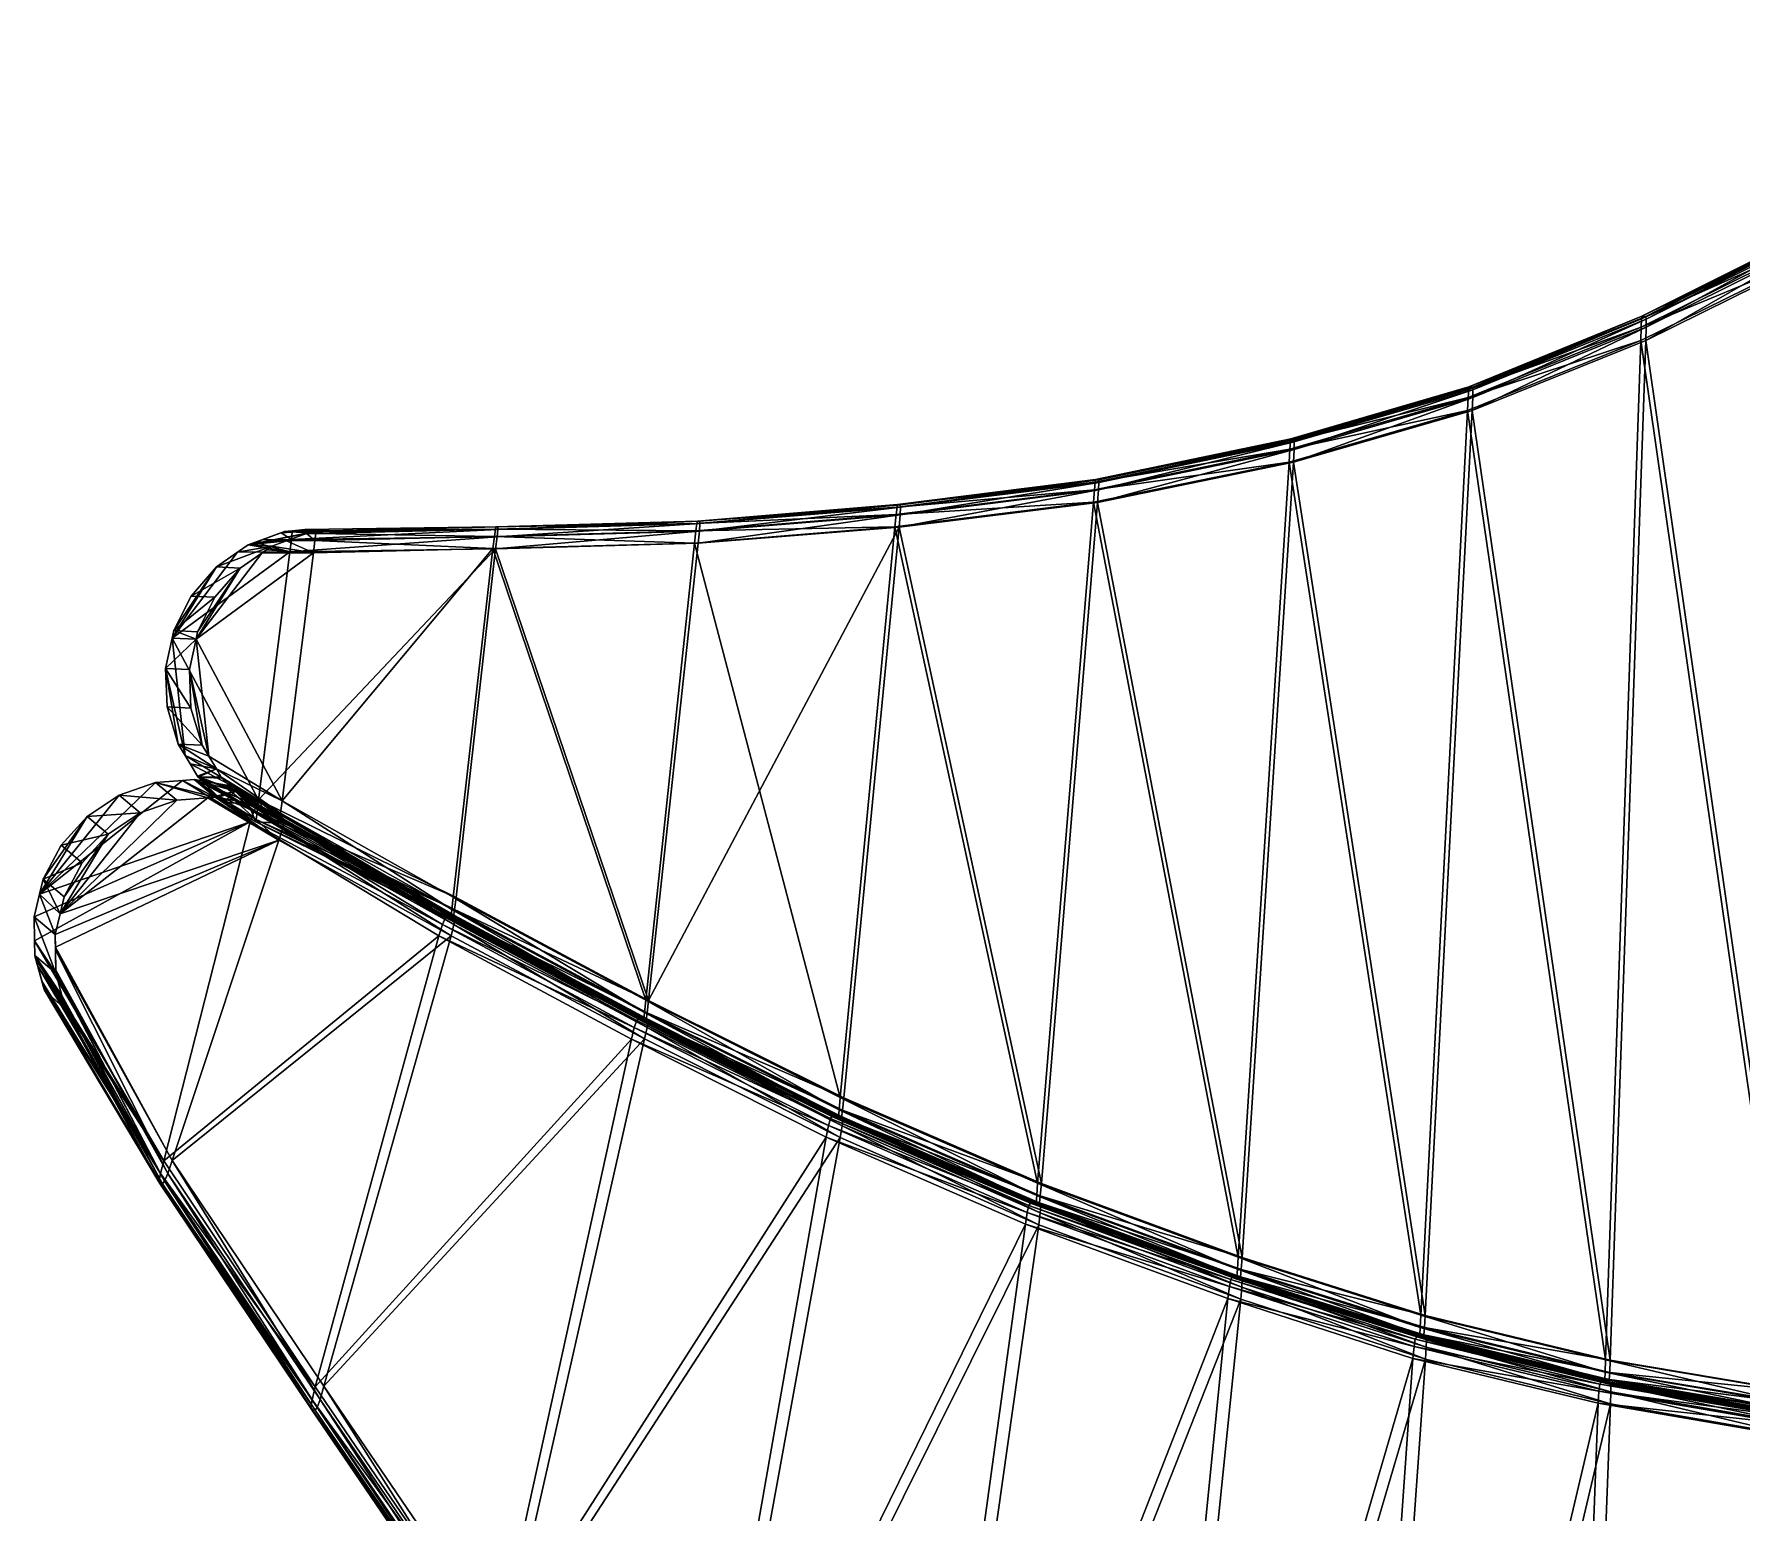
# Model space of a CAD drawing. Header units: millimetres. Extents: x -7995 to 5903, y -544 to 668.
# Drawn here: x 4369.2 to 4701.7, y -143.7 to 144.2 of the extents above; entities that cross this region are included whole.
import ezdxf

# ---------------------------------------------------------------- set-up
doc = ezdxf.new("R2010")
doc.units = ezdxf.units.MM
doc.layers.get('0').update_dxf_attribs({"true_color": 0x57e1c6})

msp = doc.modelspace()

# ---------------------------------------------------------------- meshes
at = {"color": 4, "true_color": 0x00fcfc}
mesh = msp.add_polyface(dxfattribs=at)
corners = [(4748.79, -123.67, 167.18), (4715.97, 100.84, 179.64), (4747.91, 119.86, 167.09), (4714.97, 100.8, 309.75), (4747.78, -123.62, 309.01), (4746.88, 119.82, 309.28), (4715.87, 105.64, 183.44), (4715.02, 105.69, 306.15), (4746.79, 124.76, 305.68), (4747.73, 124.71, 170.93), (4676.05, -114, 191.06), (4649.19, 70.89, 201.43), (4683, 84.54, 191.03), (4648.28, 70.89, 310.05), (4675.13, -113.95, 310), (4682.01, 84.52, 310.01), (4649.25, 75.48, 205.08), (4648.54, 75.52, 306.51), (4682.18, 89.29, 306.43), (4682.98, 89.24, 194.76), (4777.8, 144.19, 305.04), (4712.33, -120.09, 179.69), (4711.38, -120.04, 309.65), (4779.03, 141.96, 154.17), (4747.88, 122.55, 167.52), (4715.01, 103.51, 309.35), (4746.86, 122.56, 308.89), (4716, 103.51, 180.05), (4683.07, 87.15, 191.43), (4648.41, 73.46, 309.66), (4682.1, 87.17, 309.62), (4777.99, 139.21, 308.63), (4649.3, 73.44, 201.81), (4778.93, 143.58, 155.45), (4747.82, 124.17, 168.79), (4778.83, 144.13, 157.59), (4715.03, 105.14, 308.15), (4746.83, 124.21, 307.69), (4715.96, 105.11, 181.32), (4683.06, 88.72, 192.67), (4648.5, 75, 308.48), (4682.16, 88.75, 308.42), (4777.92, 141.97, 308.23), (4777.86, 143.64, 307.04), (4649.33, 74.97, 203.03)]
mesh.append_faces([[corners[k] for k in face] for face in [(0, 1, 2), (3, 4, 5), (6, 8, 9), (10, 11, 12), (13, 14, 15), (16, 18, 19), (21, 12, 1), (15, 22, 3), (19, 7, 6), (23, 2, 24), (25, 5, 26), (27, 12, 28), (29, 15, 30), (30, 3, 25), (24, 1, 27), (28, 11, 32), (33, 24, 34), (35, 34, 9), (36, 26, 37), (7, 37, 8), (38, 28, 39), (6, 39, 19), (40, 30, 41), (17, 41, 18), (41, 25, 36), (18, 36, 7), (34, 27, 38), (9, 38, 6), (39, 32, 44), (19, 44, 16)]], dxfattribs={"vtx0": -1, "color": 4})
mesh.append_faces([[corners[k] for k in face] for face in [(6, 7, 8), (16, 17, 18), (9, 8, 20), (19, 18, 7), (25, 3, 5), (27, 1, 12), (26, 5, 31), (30, 15, 3), (24, 2, 1), (28, 12, 11), (36, 25, 26), (7, 36, 37), (38, 27, 28), (6, 38, 39), (37, 26, 42), (8, 37, 43), (41, 30, 25), (18, 41, 36), (34, 24, 27), (9, 34, 38), (39, 28, 32), (19, 39, 44)]], dxfattribs={"vtx2": -1, "color": 4})
mesh = msp.add_polyface(dxfattribs=at)
corners = [(4748.79, -123.67, 167.18), (4712.33, -120.09, 179.69), (4715.97, 100.84, 179.64), (4714.97, 100.8, 309.75), (4711.38, -120.04, 309.65), (4747.78, -123.62, 309.01), (4676.05, -114, 191.06), (4640.02, -105.29, 201.43), (4649.19, 70.89, 201.43), (4648.28, 70.89, 310.05), (4639.18, -105.24, 310.05), (4675.13, -113.95, 310), (4683, 84.54, 191.03), (4682.01, 84.52, 310.01), (4712.08, -124.33, 183.51), (4748.64, -127.91, 171.03), (4747.71, -127.87, 305.41), (4711.27, -124.29, 306.08), (4639.62, -109.53, 205.11), (4675.72, -118.23, 194.82), (4674.98, -118.2, 306.47), (4638.98, -109.5, 306.58), (4614.35, 60.86, 211.22), (4613.51, 60.88, 309.84), (4712.27, -122.45, 180.13), (4748.78, -126.03, 167.62), (4711.33, -122.4, 309.25), (4675.05, -116.31, 309.6), (4639.88, -107.65, 201.86), (4675.94, -116.36, 191.5), (4747.78, -125.98, 308.61), (4639.06, -107.6, 309.67), (4604.19, -96.34, 211.65), (4712.19, -123.86, 181.4), (4748.73, -127.44, 168.91), (4711.3, -123.82, 308.06), (4675, -117.72, 308.43), (4639.74, -109.06, 203.09), (4675.83, -117.77, 192.75), (4747.76, -127.4, 307.41), (4639, -109.02, 308.51)]
mesh.append_faces([[corners[k] for k in face] for face in [(14, 16, 17), (18, 20, 21), (7, 22, 8), (23, 10, 9), (24, 0, 25), (26, 11, 27), (28, 6, 29), (29, 1, 24), (30, 4, 26), (27, 10, 31), (32, 7, 28), (33, 25, 34), (14, 34, 15), (35, 27, 36), (17, 36, 20), (37, 29, 38), (18, 38, 19), (38, 24, 33), (19, 33, 14), (39, 26, 35), (16, 35, 17), (36, 31, 40), (20, 40, 21), (17, 19, 14), (19, 17, 20)]], dxfattribs={"vtx0": -1, "color": 4})
mesh.append_faces([[corners[k] for k in face] for face in [(0, 1, 2), (3, 4, 5), (6, 7, 8), (9, 10, 11), (1, 6, 12), (13, 11, 4), (14, 15, 16), (18, 19, 20), (24, 1, 0), (26, 4, 11), (28, 7, 6), (29, 6, 1), (30, 5, 4), (27, 11, 10), (33, 24, 25), (14, 33, 34), (35, 26, 27), (17, 35, 36), (37, 28, 29), (18, 37, 38), (38, 29, 24), (19, 38, 33), (39, 30, 26), (16, 39, 35), (36, 27, 31), (20, 36, 40)]], dxfattribs={"vtx2": -1, "color": 4})
mesh = msp.add_polyface(dxfattribs=at)
corners = [(4576.42, 57.42, 224.41), (4575.85, 57.45, 305.89), (4613.84, 65.37, 306.34), (4614.48, 65.34, 214.79), (4498.77, 49.37, 241.03), (4537.3, 52.59, 305.13), (4537.83, 52.56, 233.26), (4648.54, 75.52, 306.51), (4649.25, 75.48, 205.08), (4649.3, 73.44, 201.81), (4649.19, 70.89, 201.43), (4614.35, 60.86, 211.22), (4614.49, 63.34, 211.59), (4575.62, 55.49, 308.92), (4575.41, 53.04, 309.3), (4613.51, 60.88, 309.84), (4613.68, 63.37, 309.45), (4648.41, 73.46, 309.66), (4648.28, 70.89, 310.05), (4682.01, 84.52, 310.01), (4576.41, 55.46, 221.3), (4576.23, 53.01, 220.95), (4537.58, 48.22, 229.95), (4537.79, 50.63, 230.28), (4537.02, 50.66, 308.08), (4536.77, 48.24, 308.44), (4498.45, 45.06, 237.93), (4649.33, 74.97, 203.03), (4614.53, 64.84, 212.79), (4575.77, 56.96, 307.79), (4613.79, 64.87, 308.28), (4648.5, 75, 308.48), (4682.1, 87.17, 309.62), (4682.16, 88.75, 308.42), (4576.48, 56.93, 222.46), (4537.87, 52.08, 231.38), (4498.2, 48.92, 305.83), (4537.19, 52.11, 306.97), (4498.32, 49.4, 304.07), (4498.7, 47.45, 238.22), (4498.81, 48.89, 239.25)]
mesh.append_faces([[corners[k] for k in face] for face in [(0, 2, 3), (4, 5, 6), (3, 7, 8), (6, 1, 0), (9, 11, 12), (13, 15, 16), (20, 22, 23), (16, 18, 17), (24, 14, 13), (12, 21, 20), (27, 12, 28), (8, 28, 3), (29, 16, 30), (1, 30, 2), (34, 23, 35), (0, 35, 6), (36, 24, 37), (38, 37, 5), (30, 17, 31), (2, 31, 7), (37, 13, 29), (5, 29, 1), (28, 20, 34), (3, 34, 0)]], dxfattribs={"vtx0": -1, "color": 4})
mesh.append_faces([[corners[k] for k in face] for face in [(0, 1, 2), (3, 2, 7), (6, 5, 1), (9, 10, 11), (13, 14, 15), (17, 18, 19), (20, 21, 22), (16, 15, 18), (24, 25, 14), (12, 11, 21), (23, 22, 26), (27, 9, 12), (8, 27, 28), (29, 13, 16), (1, 29, 30), (31, 17, 32), (7, 31, 33), (34, 20, 23), (0, 34, 35), (30, 16, 17), (2, 30, 31), (37, 24, 13), (5, 37, 29), (28, 12, 20), (3, 28, 34), (35, 23, 39), (6, 35, 40)]], dxfattribs={"vtx2": -1, "color": 4})
mesh = msp.add_polyface(dxfattribs=at)
corners = [(4604.36, -93.97, 211.22), (4565.3, -79.6, 220.93), (4576.23, 53.01, 220.95), (4614.35, 60.86, 211.22), (4575.41, 53.04, 309.3), (4564.57, -79.54, 309.23), (4603.61, -93.93, 309.82), (4613.51, 60.88, 309.84), (4603.93, -98.22, 214.82), (4639.62, -109.53, 205.11), (4638.98, -109.5, 306.58), (4603.37, -98.19, 306.41), (4526.24, -67.2, 233.3), (4564.78, -83.84, 224.45), (4564.3, -83.81, 305.92), (4525.81, -67.16, 305.12), (4640.02, -105.29, 201.43), (4639.18, -105.24, 310.05), (4526.84, -62.94, 229.91), (4537.58, 48.22, 229.95), (4536.77, 48.24, 308.44), (4526.11, -62.86, 308.31), (4639.06, -107.6, 309.67), (4603.46, -96.3, 309.44), (4565.08, -81.96, 221.36), (4604.19, -96.34, 211.65), (4564.38, -81.91, 308.86), (4525.9, -65.24, 307.95), (4526.58, -65.32, 230.34), (4639, -109.02, 308.51), (4603.38, -97.72, 308.3), (4564.91, -83.38, 222.53), (4604.05, -97.75, 212.85), (4564.29, -83.33, 307.76), (4525.8, -66.68, 306.89), (4639.88, -107.65, 201.86), (4639.74, -109.06, 203.09), (4526.38, -66.74, 231.47)]
mesh.append_faces([[corners[k] for k in face] for face in [(0, 2, 3), (4, 6, 7), (8, 10, 11), (12, 14, 15), (1, 19, 2), (20, 5, 4), (13, 11, 14), (22, 6, 23), (24, 0, 25), (26, 21, 27), (28, 1, 24), (23, 5, 26), (29, 23, 30), (10, 30, 11), (31, 25, 32), (13, 32, 8), (33, 27, 34), (14, 34, 15), (32, 35, 36), (8, 36, 9), (37, 24, 31), (12, 31, 13), (30, 26, 33), (11, 33, 14)]], dxfattribs={"vtx0": -1, "color": 4})
mesh.append_faces([[corners[k] for k in face] for face in [(0, 1, 2), (4, 5, 6), (8, 9, 10), (12, 13, 14), (16, 0, 3), (7, 6, 17), (1, 18, 19), (20, 21, 5), (13, 8, 11), (22, 17, 6), (24, 1, 0), (26, 5, 21), (25, 0, 16), (28, 18, 1), (23, 6, 5), (29, 22, 23), (10, 29, 30), (31, 24, 25), (13, 31, 32), (33, 26, 27), (14, 33, 34), (32, 25, 35), (8, 32, 36), (37, 28, 24), (12, 37, 31), (30, 23, 26), (11, 30, 33)]], dxfattribs={"vtx2": -1, "color": 4})
mesh = msp.add_polyface(dxfattribs=at)
corners = [(4412.9, -4.92, 249), (4418.96, 43.41, 249), (4459.03, 43.96, 244.56), (4458.51, 44.02, 305.69), (4423.55, 43.23, 304.03), (4417.46, -5.09, 303.84), (4488.82, -43.95, 237.89), (4498.45, 45.06, 237.93), (4537.58, 48.22, 229.95), (4498.77, 49.37, 241.03), (4498.32, 49.4, 304.07), (4537.3, 52.59, 305.13), (4459.49, 48.24, 247.4), (4459.1, 48.27, 302.72), (4498.7, 47.45, 238.22), (4459.31, 46.33, 244.81), (4423.85, 45.58, 303.73), (4458.8, 46.38, 305.37), (4498, 47.48, 306.89), (4497.73, 45.09, 307.24), (4536.77, 48.24, 308.44), (4537.02, 50.66, 308.08), (4537.79, 50.63, 230.28), (4419.27, 45.77, 249.22), (4498.81, 48.89, 239.25), (4459.47, 47.76, 245.76), (4424.05, 46.99, 302.8), (4459, 47.8, 304.38), (4498.2, 48.92, 305.83), (4537.19, 52.11, 306.97), (4537.87, 52.08, 231.38), (4537.83, 52.56, 233.26), (4419.45, 47.2, 250.1), (4421.9, 47.75, 255.17), (4426.62, 47.51, 301.36), (4421.93, 47.75, 251.33), (4422.28, 47, 302.64), (4422.22, 46.97, 302.71), (4422.55, 47.09, 302.33), (4424.11, 47.25, 301.92), (4426.26, 47.47, 301.44), (4418.29, 45.53, 303.42), (4418.86, 45.74, 303.33), (4417.91, 47.34, 250.73), (4419.48, 47.5, 251.02)]
mesh.append_faces([[corners[k] for k in face] for face in [(12, 10, 9), (14, 2, 15), (16, 3, 17), (18, 20, 21), (22, 7, 14), (17, 19, 18), (15, 1, 23), (24, 15, 25), (9, 25, 12), (26, 17, 27), (30, 14, 24), (31, 24, 9), (27, 18, 28), (13, 28, 10), (25, 23, 32), (33, 12, 35), (34, 27, 13), (37, 16, 26), (38, 26, 39), (26, 40, 39), (41, 4, 16)]], dxfattribs={"vtx0": -1, "color": 4})
mesh.append_faces([[corners[k] for k in face] for face in [(12, 33, 13), (40, 43, 39), (34, 44, 40), (33, 44, 34)]], dxfattribs={"vtx0": -1, "vtx1": -1, "color": 4})
mesh.append_faces([[corners[k] for k in face] for face in [(27, 34, 40), (16, 37, 42), (26, 38, 36), (32, 35, 12), (40, 26, 27)]], dxfattribs={"vtx0": -1, "vtx2": -1, "color": 4})
mesh.append_faces([[corners[k] for k in face] for face in [(0, 1, 2), (3, 4, 5), (6, 7, 8), (9, 10, 11), (12, 13, 10), (14, 7, 2), (16, 4, 3), (18, 19, 20), (17, 3, 19), (15, 2, 1), (24, 14, 15), (9, 24, 25), (26, 16, 17), (28, 18, 21), (10, 28, 29), (27, 17, 18), (13, 27, 28), (25, 15, 23), (12, 25, 32), (33, 34, 13), (36, 37, 26)]], dxfattribs={"vtx2": -1, "color": 4})
mesh = msp.add_polyface(dxfattribs=at)
corners = [(4418.86, 45.74, 303.33), (4418.29, 45.53, 303.42), (4423.85, 45.58, 303.73), (4412.2, 45.23, 249.93), (4413.53, 45.72, 249.83), (4419.27, 45.77, 249.22), (4409.3, 40.21, 303.25), (4401.01, 27.81, 302.82), (4400.71, 26.41, 302.81), (4423.55, 43.23, 304.03), (4415.48, 44.49, 303.4), (4414.42, 43.76, 303.44), (4413.5, 43.12, 303.47), (4418.96, 43.41, 249), (4404.67, 40.46, 250.49), (4396.38, 28.05, 251.2), (4399.74, 34.78, 250.94), (4417.25, 47.09, 250.28), (4417.5, 47.18, 250.3), (4419.45, 47.2, 250.1), (4417.91, 47.34, 250.73), (4421.93, 47.75, 251.33), (4419.48, 47.5, 251.02), (4421.9, 47.75, 255.17), (4404.37, 34.54, 302.99), (4394.79, 20.7, 251.26), (4399.43, 20.46, 302.75), (4399.72, 12.94, 302.79), (4412.9, -4.92, 249), (4396.06, 26.56, 251.21), (4417.46, -5.09, 303.84), (4410.86, 44.73, 250.02), (4408.8, 43.31, 250.09), (4424.11, 47.25, 301.92), (4422.55, 47.09, 302.33), (4426.26, 47.47, 301.44), (4422.22, 46.97, 302.71), (4422.28, 47, 302.64)]
mesh.append_faces([[corners[k] for k in face] for face in [(14, 15, 16), (17, 5, 4), (20, 19, 18), (21, 19, 22), (22, 23, 21), (17, 20, 18), (6, 16, 24), (24, 15, 7), (8, 25, 26), (25, 27, 26), (7, 6, 24), (31, 13, 32), (19, 20, 22), (33, 20, 34), (1, 31, 10), (32, 10, 31), (11, 6, 12), (16, 6, 14), (15, 24, 16), (15, 8, 7)]], dxfattribs={"vtx0": -1, "color": 4})
mesh.append_faces([[corners[k] for k in face] for face in [(13, 3, 5), (28, 29, 13), (12, 8, 9), (6, 8, 12), (3, 13, 31), (15, 14, 29), (5, 17, 19), (0, 31, 1), (36, 31, 0), (37, 31, 36), (34, 31, 37), (20, 31, 34), (14, 10, 32), (6, 10, 14), (29, 8, 15), (25, 8, 29)]], dxfattribs={"vtx0": -1, "vtx1": -1, "color": 4})
mesh.append_faces([[corners[k] for k in face] for face in [(6, 7, 8), (9, 1, 10), (6, 11, 10), (8, 30, 9), (9, 10, 11), (29, 32, 13), (29, 14, 32), (35, 22, 20), (20, 3, 31), (20, 4, 3), (20, 17, 4)]], dxfattribs={"vtx0": -1, "vtx2": -1, "color": 4})
mesh.append_faces([[corners[k] for k in face] for face in [(0, 1, 2), (3, 4, 5), (11, 12, 9), (17, 18, 19)]], dxfattribs={"vtx2": -1, "color": 4})
mesh = msp.add_polyface(dxfattribs=at)
corners = [(4412.9, -4.92, 249), (4459.03, 43.96, 244.56), (4451.35, -23.89, 244.53), (4458.51, 44.02, 305.69), (4417.46, -5.09, 303.84), (4450.79, -23.84, 305.51), (4450.79, -28.15, 247.54), (4488.21, -48.22, 241.11), (4487.9, -48.2, 304.03), (4450.36, -28.15, 302.65), (4488.82, -43.95, 237.89), (4537.58, 48.22, 229.95), (4526.84, -62.94, 229.91), (4497.73, 45.09, 307.24), (4488.26, -43.89, 307.07), (4526.11, -62.86, 308.31), (4536.77, 48.24, 308.44), (4526.24, -67.2, 233.3), (4525.81, -67.16, 305.12), (4498.45, 45.06, 237.93), (4412.36, -9.16, 251.82), (4417, -9.4, 301.15), (4488.01, -46.27, 306.72), (4450.52, -26.22, 305.18), (4412.6, -7.29, 249.38), (4451.05, -26.27, 244.94), (4488.53, -46.33, 238.31), (4526.58, -65.32, 230.34), (4525.9, -65.24, 307.95), (4417.18, -7.48, 303.54), (4487.89, -47.71, 305.71), (4450.38, -27.66, 304.23), (4412.42, -8.71, 250.32), (4450.86, -27.69, 245.94), (4488.32, -47.76, 239.39), (4526.38, -66.74, 231.47), (4525.8, -66.68, 306.89), (4417.02, -8.91, 302.64)]
mesh.append_faces([[corners[k] for k in face] for face in [(0, 1, 2), (3, 4, 5), (6, 8, 9), (10, 11, 12), (13, 15, 16), (7, 18, 8), (10, 1, 19), (3, 14, 13), (20, 9, 21), (22, 5, 23), (24, 2, 25), (26, 12, 27), (28, 14, 22), (25, 10, 26), (23, 4, 29), (30, 23, 31), (8, 31, 9), (32, 25, 33), (20, 33, 6), (34, 27, 35), (7, 35, 17), (36, 22, 30), (18, 30, 8), (33, 26, 34), (6, 34, 7), (31, 29, 37), (9, 37, 21)]], dxfattribs={"vtx0": -1, "color": 4})
mesh.append_faces([[corners[k] for k in face] for face in [(6, 7, 8), (13, 14, 15), (7, 17, 18), (10, 2, 1), (3, 5, 14), (20, 6, 9), (22, 14, 5), (24, 0, 2), (26, 10, 12), (28, 15, 14), (25, 2, 10), (23, 5, 4), (30, 22, 23), (8, 30, 31), (32, 24, 25), (20, 32, 33), (34, 26, 27), (7, 34, 35), (36, 28, 22), (18, 36, 30), (33, 25, 26), (6, 33, 34), (31, 23, 29), (9, 31, 37)]], dxfattribs={"vtx2": -1, "color": 4})
mesh = msp.add_polyface(dxfattribs=at)
corners = [(4408.31, -3.22, 302.38), (4409.41, -4.3, 302.22), (4417.02, -8.91, 302.64), (4401.12, -0.46, 250.75), (4412.6, -7.29, 249.38), (4402.11, -1.43, 250.85), (4401.01, -0.28, 250.7), (4412.9, -4.92, 249), (4404.66, 1.12, 302.93), (4417.46, -5.09, 303.84), (4403.17, 3.59, 303.02), (4405.61, -0.46, 302.87), (4417.18, -7.48, 303.54), (4410.77, -5.62, 300.83), (4410.83, -5.63, 292.43), (4417, -9.4, 301.15), (4412.36, -9.16, 251.82), (4406.11, -5.39, 252.5), (4412.42, -8.71, 250.32), (4405.12, -4.4, 251.45), (4404.84, -4.12, 251.17), (4410.49, -5.36, 301.09), (4398.59, 3.76, 250.64), (4399.57, 2.12, 250.65), (4394.79, 20.7, 251.26), (4397.25, 5.98, 250.81), (4395.09, 13.19, 251.13), (4399.43, 20.46, 302.75), (4401.88, 5.74, 302.94), (4399.72, 12.94, 302.79), (4405.76, -0.7, 302.79), (4396.06, 26.56, 251.21), (4400.71, 26.41, 302.81)]
mesh.append_faces([[corners[k] for k in face] for face in [(6, 7, 4), (8, 9, 10), (17, 18, 16), (20, 4, 18), (21, 2, 1), (24, 25, 26), (26, 28, 29), (0, 21, 1), (4, 3, 6), (30, 12, 11), (16, 14, 17), (28, 27, 29), (29, 24, 26), (28, 26, 25), (25, 10, 28), (11, 3, 30), (3, 0, 30)]], dxfattribs={"vtx0": -1, "color": 4})
mesh.append_faces([[corners[k] for k in face] for face in [(3, 4, 5), (12, 0, 2), (9, 8, 12), (0, 12, 30), (2, 21, 15), (22, 31, 7), (25, 24, 22), (27, 10, 32), (22, 8, 25), (23, 8, 22), (6, 8, 23), (3, 8, 6), (5, 0, 3), (20, 0, 5), (19, 0, 20), (17, 0, 19), (14, 0, 17), (13, 0, 14), (21, 0, 13)]], dxfattribs={"vtx0": -1, "vtx1": -1, "color": 4})
mesh.append_faces([[corners[k] for k in face] for face in [(14, 16, 15), (27, 28, 10), (3, 11, 8), (7, 6, 23), (18, 17, 19), (4, 20, 5), (22, 24, 31), (32, 10, 9), (25, 8, 10)]], dxfattribs={"vtx0": -1, "vtx2": -1, "color": 4})
mesh.append_faces([[corners[k] for k in face] for face in [(13, 14, 15), (22, 7, 23)]], dxfattribs={"vtx1": -1, "color": 4})
mesh.append_faces([[corners[k] for k in face] for face in [(0, 1, 2), (8, 11, 12), (19, 20, 18), (21, 13, 15)]], dxfattribs={"vtx2": -1, "color": 4})
mesh = msp.add_polyface(dxfattribs=at)
corners = [(4404.46, -4.38, 301.71), (4416.85, -12.75, 300.32), (4404.54, -4.39, 301.7), (4405.86, -1.9, 230.68), (4406.67, -2.04, 230.45), (4412.66, -5.7, 227.01), (4412.03, -7.03, 226.13), (4402.74, -1.36, 231.49), (4400.71, -1.01, 232.47), (4409.22, -2.9, 230.7), (4409.85, -3.19, 230.56), (4413.15, -5.2, 228.68), (4378.54, -17.13, 304.8), (4370.94, -20.35, 242.87), (4375.03, -23.78, 305.18), (4383.59, -11.56, 304.24), (4374.44, -13.7, 242.43), (4389.86, -7.42, 303.52), (4379.49, -8.13, 241.07), (4396.97, -4.98, 302.7), (4385.75, -3.99, 238.88), (4407.72, -2.23, 230.97), (4413.63, -5.69, 258.5), (4408.27, -5.04, 301.06), (4411.27, -9.2, 226.03), (4369.19, -27.66, 242.51), (4370.25, -23.23, 242.68), (4374.25, -27.06, 305.26), (4403.03, -4.49, 301.99), (4392.84, -1.54, 236.01), (4400.32, -0.94, 232.67), (4409.25, -5.21, 300.71), (4411.85, -5.66, 299.71), (4412.17, -5.8, 299.64), (4369.26, -32.37, 241.79), (4398.06, -1.12, 233.65)]
mesh.append_faces([[corners[k] for k in face] for face in [(12, 13, 14), (15, 16, 12), (17, 18, 15), (19, 20, 17), (3, 21, 4), (18, 13, 16), (1, 0, 28), (2, 30, 0), (33, 21, 32), (3, 6, 7), (13, 12, 16), (16, 15, 18), (18, 17, 20), (20, 19, 29), (14, 15, 12), (30, 24, 35), (21, 5, 4), (35, 0, 30), (28, 29, 19), (31, 2, 23)]], dxfattribs={"vtx0": -1, "color": 4})
mesh.append_faces([[corners[k] for k in face] for face in [(0, 1, 2), (6, 3, 5), (24, 8, 6), (7, 21, 3), (25, 24, 34), (28, 27, 1), (19, 27, 28), (17, 27, 19), (15, 27, 17), (13, 18, 26), (8, 24, 30), (9, 5, 21), (29, 0, 35)]], dxfattribs={"vtx0": -1, "vtx1": -1, "color": 4})
mesh.append_faces([[corners[k] for k in face] for face in [(2, 32, 30)]], dxfattribs={"vtx0": -1, "vtx1": -1, "vtx2": -1, "color": 4})
mesh.append_faces([[corners[k] for k in face] for face in [(22, 9, 21), (1, 23, 2), (24, 25, 26), (15, 14, 27), (27, 13, 26), (29, 28, 0), (2, 31, 32), (21, 8, 30), (26, 35, 24), (26, 29, 35), (26, 20, 29), (26, 18, 20), (30, 32, 21), (21, 7, 8)]], dxfattribs={"vtx0": -1, "vtx2": -1, "color": 4})
mesh.append_faces([[corners[k] for k in face] for face in [(7, 6, 8)]], dxfattribs={"vtx1": -1, "color": 4})
mesh.append_faces([[corners[k] for k in face] for face in [(3, 4, 5), (9, 10, 11)]], dxfattribs={"vtx2": -1, "color": 4})
mesh = msp.add_polyface(dxfattribs=at)
corners = [(4485.46, -51.48, 173.27), (4423.88, -119.2, 203.59), (4447.99, -31.38, 203.46), (4450.36, -31.38, 296.53), (4416.85, -12.75, 300.32), (4396.09, -75.1, 302.33), (4425.62, -119.07, 298.71), (4413.15, -5.2, 228.68), (4415.74, -6.95, 259.28), (4450.75, -27.41, 249.18), (4449.69, -27.36, 206.42), (4417.79, -8.65, 297.33), (4451.06, -27.43, 293.31), (4394.45, -75.17, 226.21), (4411.27, -9.2, 226.03), (4488.04, -51.45, 292.55), (4488.22, -47.53, 238.11), (4488.56, -47.54, 289.12), (4486.04, -49.21, 173.44), (4448.7, -29.16, 203.57), (4417.53, -10.58, 299.93), (4450.93, -29.18, 296.13), (4412.03, -7.03, 226.13), (4486.5, -47.87, 174.56), (4449.27, -27.82, 204.56), (4486.84, -47.47, 176.63), (4417.85, -9.21, 298.94), (4451.17, -27.87, 295.06), (4412.66, -5.7, 227.01), (4488.51, -49.21, 292.13), (4488.68, -47.91, 290.99), (4415.77, -7.44, 295.4), (4415.79, -7.44, 297.59), (4413.63, -5.69, 258.5), (4413.69, -5.72, 259.71), (4409.25, -5.21, 300.71), (4408.27, -5.04, 301.06), (4412.84, -6.11, 299.33), (4412.17, -5.8, 299.64), (4411.85, -5.66, 299.71), (4409.22, -2.9, 230.7), (4407.72, -2.23, 230.97), (4409.85, -3.19, 230.56)]
mesh.append_faces([[corners[k] for k in face] for face in [(0, 1, 2), (3, 5, 6), (7, 9, 10), (8, 12, 9), (2, 13, 14), (18, 2, 19), (20, 3, 21), (19, 14, 22), (23, 19, 24), (25, 24, 10), (26, 21, 27), (11, 27, 12), (24, 22, 28), (10, 28, 7), (32, 26, 11), (38, 20, 26), (40, 33, 42), (36, 4, 20), (31, 8, 34), (33, 7, 42), (31, 37, 32)]], dxfattribs={"vtx0": -1, "color": 4})
mesh.append_faces([[corners[k] for k in face] for face in [(8, 31, 11), (7, 33, 8), (28, 40, 7), (37, 41, 38), (33, 41, 34)]], dxfattribs={"vtx0": -1, "vtx1": -1, "color": 4})
mesh.append_faces([[corners[k] for k in face] for face in [(37, 34, 41)]], dxfattribs={"vtx0": -1, "vtx1": -1, "vtx2": -1, "color": 4})
mesh.append_faces([[corners[k] for k in face] for face in [(20, 38, 39), (20, 39, 35), (37, 31, 34), (26, 32, 37)]], dxfattribs={"vtx0": -1, "vtx2": -1, "color": 4})
mesh.append_faces([[corners[k] for k in face] for face in [(3, 4, 5), (7, 8, 9), (8, 11, 12), (2, 1, 13), (15, 3, 6), (10, 9, 16), (9, 12, 17), (20, 4, 3), (19, 2, 14), (21, 3, 15), (26, 20, 21), (11, 26, 27), (24, 19, 22), (10, 24, 28), (27, 21, 29), (12, 27, 30), (31, 32, 11), (33, 34, 8), (35, 36, 20), (37, 38, 26)]], dxfattribs={"vtx2": -1, "color": 4})
mesh = msp.add_polyface(dxfattribs=at)
corners = [(4393.81, -77.62, 226.68), (4394.45, -75.17, 226.21), (4423.88, -119.2, 203.59), (4424.85, -121.66, 298.46), (4396.09, -75.1, 302.33), (4395.2, -77.62, 302.12), (4393.54, -79.09, 227.72), (4423.3, -121.69, 204.11), (4424.28, -123.2, 297.53), (4394.56, -79.14, 301.26), (4369.85, -37.13, 241.33), (4369.47, -35.77, 241.6), (4373.41, -38.61, 304.81), (4373.41, -38.48, 304.85), (4373.33, -34.09, 305.28), (4373.4, -38.04, 305), (4371.18, -41.96, 242.72), (4393.65, -79.57, 229.33), (4371.13, -41.79, 242.31), (4370.96, -41.2, 241.3), (4370.69, -40.22, 241.28), (4374.76, -43.55, 303.56), (4375.25, -45.37, 302.4), (4394.17, -79.64, 299.78), (4374.97, -45.37, 261.62), (4369.31, -35.18, 241.72), (4373.33, -33.59, 305.32), (4374.61, -42.99, 303.95), (4416.85, -12.75, 300.32), (4373.28, -31.1, 305.34), (4369.26, -32.37, 241.79), (4374.25, -27.06, 305.26), (4411.27, -9.2, 226.03), (4370.25, -23.23, 242.68), (4369.19, -27.66, 242.51), (4370.94, -20.35, 242.87), (4375.03, -23.78, 305.18)]
mesh.append_faces([[corners[k] for k in face] for face in [(3, 4, 5), (8, 5, 9), (16, 6, 17), (17, 24, 16), (14, 4, 26), (14, 13, 15), (9, 12, 27), (12, 30, 25), (18, 20, 19), (10, 1, 0), (19, 0, 6), (21, 9, 27), (1, 25, 30), (13, 5, 15), (28, 26, 4), (30, 32, 1), (29, 33, 34), (35, 31, 36), (25, 27, 12)]], dxfattribs={"vtx0": -1, "color": 4})
mesh.append_faces([[corners[k] for k in face] for face in [(12, 9, 13), (9, 21, 23), (25, 1, 11), (5, 13, 9), (4, 14, 5), (13, 14, 12), (24, 25, 16), (11, 16, 25), (10, 16, 11), (20, 16, 10), (29, 28, 31), (31, 33, 29), (34, 12, 29), (30, 12, 34)]], dxfattribs={"vtx0": -1, "vtx1": -1, "color": 4})
mesh.append_faces([[corners[k] for k in face] for face in [(1, 10, 11), (0, 19, 20), (20, 18, 16), (6, 16, 18), (28, 29, 26), (12, 26, 29), (12, 14, 26), (24, 17, 23), (25, 21, 27), (25, 22, 21), (25, 24, 22)]], dxfattribs={"vtx0": -1, "vtx2": -1, "color": 4})
mesh.append_faces([[corners[k] for k in face] for face in [(22, 24, 23)]], dxfattribs={"vtx1": -1, "color": 4})
mesh.append_faces([[corners[k] for k in face] for face in [(0, 1, 2), (6, 0, 7), (14, 15, 5), (18, 19, 6), (20, 10, 0), (21, 22, 23)]], dxfattribs={"vtx2": -1, "color": 4})
mesh = msp.add_polyface(dxfattribs=at)
corners = [(4563.16, -83.42, 114.16), (4564.62, -83.47, 215.84), (4603.75, -97.89, 204.72), (4602.42, -97.81, 85.12), (4604.26, -97.91, 278.55), (4565.08, -83.5, 281.73), (4486.84, -47.47, 176.63), (4488.22, -47.53, 238.11), (4526.11, -66.62, 226.88), (4524.52, -66.54, 145.83), (4488.56, -47.54, 289.12), (4526.52, -66.64, 285.25), (4449.69, -27.36, 206.42), (4450.75, -27.41, 249.18), (4565.08, -85.31, 284.96), (4564.79, -87.62, 285.38), (4604.1, -102.13, 282.2), (4486.04, -49.21, 173.44), (4485.46, -51.48, 173.27), (4447.99, -31.38, 203.46), (4488.51, -49.21, 292.13), (4488.04, -51.45, 292.55), (4526.11, -70.65, 288.83), (4526.49, -68.37, 288.41), (4562.55, -85.22, 110.6), (4562.2, -87.52, 110.24), (4523.39, -70.59, 142.14), (4523.84, -68.3, 142.4), (4450.93, -29.18, 296.13), (4601.89, -99.66, 81.5), (4565.18, -83.93, 283.75), (4604.31, -99.79, 281.79), (4604.36, -98.39, 280.57), (4486.5, -47.87, 174.56), (4448.7, -29.16, 203.57), (4449.27, -27.82, 204.56), (4488.68, -47.91, 290.99), (4526.63, -67.04, 287.22), (4562.87, -83.85, 111.9), (4524.22, -66.95, 143.63), (4451.17, -27.87, 295.06), (4451.06, -27.43, 293.31), (4602.16, -98.27, 82.85)]
mesh.append_faces([[corners[k] for k in face] for face in [(0, 2, 3), (4, 1, 5), (6, 8, 9), (7, 11, 8), (12, 7, 6), (13, 10, 7), (9, 1, 0), (8, 5, 1), (20, 22, 23), (24, 26, 27), (27, 18, 17), (28, 21, 20), (23, 15, 14), (29, 25, 24), (5, 32, 4), (36, 23, 37), (10, 37, 11), (38, 27, 39), (0, 39, 9), (39, 17, 33), (9, 33, 6), (40, 20, 36), (41, 36, 10), (37, 14, 30), (11, 30, 5), (42, 24, 38), (3, 38, 0), (1, 4, 2)]], dxfattribs={"vtx0": -1, "color": 4})
mesh.append_faces([[corners[k] for k in face] for face in [(0, 1, 2), (6, 7, 8), (7, 10, 11), (9, 8, 1), (8, 11, 5), (14, 15, 16), (17, 18, 19), (20, 21, 22), (24, 25, 26), (27, 26, 18), (23, 22, 15), (30, 14, 31), (5, 30, 32), (33, 17, 34), (6, 33, 35), (36, 20, 23), (10, 36, 37), (38, 24, 27), (0, 38, 39), (39, 27, 17), (9, 39, 33), (37, 23, 14), (11, 37, 30), (3, 42, 38)]], dxfattribs={"vtx2": -1, "color": 4})
mesh = msp.add_polyface(dxfattribs=at)
corners = [(4637.64, -113.65, 57.42), (4581.16, -307.01, 81.03), (4601.61, -101.99, 81.08), (4604.1, -102.13, 282.2), (4564.79, -87.62, 285.38), (4539.61, -265.52, 286.73), (4485.46, -51.48, 173.27), (4459.23, -171, 173.7), (4423.88, -119.2, 203.59), (4423.23, -123.66, 206.96), (4458.68, -175.68, 177.39), (4459.5, -175.76, 291.62), (4423.91, -123.72, 295.93), (4526.11, -70.65, 288.83), (4488.04, -51.45, 292.55), (4460.94, -170.99, 294.65), (4498.88, -220.15, 290.64), (4562.2, -87.52, 110.24), (4537.76, -265.47, 110.31), (4497.1, -220.11, 142.4), (4523.39, -70.59, 142.14), (4393.65, -79.57, 229.33), (4394.17, -79.64, 299.78), (4497.68, -224.92, 287.39), (4425.62, -119.07, 298.71), (4640.1, -113.78, 279.57), (4583.15, -307.03, 282.98), (4565.08, -85.31, 284.96), (4604.31, -99.79, 281.79), (4637.85, -111.3, 57.86), (4601.89, -99.66, 81.5), (4460.29, -173.65, 294.35), (4424.85, -121.66, 298.46), (4393.81, -77.62, 226.68), (4423.3, -121.69, 204.11), (4458.73, -173.6, 174.27), (4396.09, -75.1, 302.33), (4498.36, -222.81, 290.3), (4565.18, -83.93, 283.75), (4604.36, -98.39, 280.57), (4459.81, -175.24, 293.34), (4424.28, -123.2, 297.53), (4393.54, -79.09, 227.72), (4423.08, -123.18, 205.23), (4458.54, -175.16, 175.5), (4496.67, -222.74, 142.98), (4496.52, -224.32, 144.27), (4395.2, -77.62, 302.12), (4394.56, -79.14, 301.26), (4497.96, -224.4, 289.22), (4602.16, -98.27, 82.85), (4562.55, -85.22, 110.6)]
mesh.append_faces([[corners[k] for k in face] for face in [(0, 1, 2), (9, 11, 12), (13, 15, 16), (17, 19, 20), (21, 12, 22), (20, 7, 6), (10, 23, 11), (14, 24, 15), (4, 16, 5), (2, 18, 17), (27, 3, 28), (29, 2, 30), (31, 24, 32), (33, 8, 34), (37, 15, 31), (34, 7, 35), (38, 28, 39), (40, 32, 41), (11, 41, 12), (42, 34, 43), (21, 43, 9), (12, 48, 22), (49, 31, 40), (23, 40, 11), (43, 35, 44), (9, 44, 10)]], dxfattribs={"vtx0": -1, "color": 4})
mesh.append_faces([[corners[k] for k in face] for face in [(3, 4, 5), (6, 7, 8), (9, 10, 11), (13, 14, 15), (17, 18, 19), (21, 9, 12), (20, 19, 7), (4, 13, 16), (25, 3, 26), (31, 15, 24), (35, 7, 19), (32, 24, 36), (37, 16, 15), (34, 8, 7), (30, 2, 17), (40, 31, 32), (11, 40, 41), (21, 42, 43), (44, 35, 45), (10, 44, 46), (41, 32, 47), (12, 41, 48), (43, 34, 35), (9, 43, 44), (50, 30, 51)]], dxfattribs={"vtx2": -1, "color": 4})
mesh = msp.add_polyface(dxfattribs=at)
corners = [(4710.8, -124.47, 27.04), (4711.81, -124.52, 172.04), (4748.39, -128.09, 158.93), (4712.5, -124.56, 271.53), (4749.1, -128.14, 269.68), (4638.37, -109.44, 61.43), (4639.6, -109.51, 194.56), (4675.45, -118.23, 183.77), (4674.3, -118.17, 42.05), (4640.17, -109.53, 275.94), (4676.08, -118.27, 273.62), (4602.42, -97.81, 85.12), (4603.75, -97.89, 204.72), (4604.26, -97.91, 278.55), (4637.85, -111.3, 57.86), (4637.64, -113.65, 57.42), (4601.61, -101.99, 81.08), (4640.24, -111.43, 279.16), (4640.1, -113.78, 279.57), (4676.11, -122.52, 277.21), (4676.18, -120.16, 276.81), (4710.72, -126.36, 23.65), (4710.7, -128.72, 23.21), (4673.7, -122.39, 38.12), (4673.84, -120.04, 38.57), (4604.31, -99.79, 281.79), (4604.1, -102.13, 282.2), (4712.65, -128.82, 275.1), (4712.64, -126.45, 274.7), (4712.59, -125.03, 273.51), (4749.21, -128.61, 271.67), (4638.1, -109.9, 59.2), (4601.89, -99.66, 81.5), (4602.16, -98.27, 82.85), (4640.26, -110.01, 277.96), (4676.17, -118.74, 275.62), (4710.75, -124.94, 24.92), (4674.04, -118.63, 39.88), (4604.36, -98.39, 280.57), (4747.4, -128.04, 17.22)]
mesh.append_faces([[corners[k] for k in face] for face in [(5, 7, 8), (6, 10, 7), (11, 6, 5), (12, 9, 6), (8, 1, 0), (7, 3, 1), (17, 19, 20), (21, 23, 24), (24, 15, 14), (25, 18, 17), (20, 27, 28), (31, 32, 33), (5, 33, 11), (34, 20, 35), (9, 35, 10), (36, 24, 37), (0, 37, 8), (37, 14, 31), (8, 31, 5), (38, 17, 34), (13, 34, 9), (35, 28, 29), (10, 29, 3), (39, 36, 0)]], dxfattribs={"vtx0": -1, "color": 4})
mesh.append_faces([[corners[k] for k in face] for face in [(0, 1, 2), (1, 3, 4), (5, 6, 7), (6, 9, 10), (11, 12, 6), (12, 13, 9), (8, 7, 1), (7, 10, 3), (14, 15, 16), (17, 18, 19), (21, 22, 23), (24, 23, 15), (25, 26, 18), (20, 19, 27), (3, 29, 30), (31, 14, 32), (5, 31, 33), (34, 17, 20), (9, 34, 35), (36, 21, 24), (0, 36, 37), (37, 24, 14), (8, 37, 31), (38, 25, 17), (13, 38, 34), (35, 20, 28), (10, 35, 29)]], dxfattribs={"vtx2": -1, "color": 4})
mesh = msp.add_polyface(dxfattribs=at)
corners = [(4637.64, -113.65, 57.42), (4621.46, -343.8, 57.65), (4581.16, -307.01, 81.03), (4581.04, -311.73, 85), (4621.52, -348.51, 61.55), (4623.13, -348.61, 276.28), (4582.39, -311.79, 279.44), (4604.1, -102.13, 282.2), (4539.61, -265.52, 286.73), (4583.15, -307.03, 282.98), (4496.65, -224.86, 146.3), (4537.45, -270.2, 114.3), (4538.63, -270.25, 283.3), (4497.68, -224.92, 287.39), (4458.68, -175.68, 177.39), (4601.61, -101.99, 81.08), (4537.76, -265.47, 110.31), (4537.42, -268.09, 110.87), (4580.93, -309.62, 81.54), (4623.51, -346.51, 279.47), (4623.73, -343.87, 279.87), (4582.85, -309.68, 282.59), (4458.73, -173.6, 174.27), (4497.1, -220.11, 142.4), (4496.67, -222.74, 142.98), (4539.2, -268.15, 286.36), (4498.88, -220.15, 290.64), (4498.36, -222.81, 290.3), (4621.33, -346.41, 58.13), (4537.31, -269.66, 112.2), (4580.89, -311.2, 82.87), (4623.31, -348.09, 278.27), (4582.6, -311.27, 281.41), (4458.54, -175.16, 175.5), (4496.52, -224.32, 144.27), (4538.88, -269.73, 285.22), (4497.96, -224.4, 289.22), (4460.29, -173.65, 294.35), (4459.81, -175.24, 293.34), (4621.34, -347.98, 59.43)]
mesh.append_faces([[corners[k] for k in face] for face in [(3, 5, 6), (7, 8, 9), (10, 12, 13), (11, 6, 12), (17, 2, 18), (19, 9, 21), (22, 23, 24), (25, 26, 27), (24, 16, 17), (21, 8, 25), (18, 1, 28), (29, 18, 30), (11, 30, 3), (31, 21, 32), (5, 32, 6), (33, 24, 34), (14, 34, 10), (35, 27, 36), (12, 36, 13), (34, 17, 29), (10, 29, 11), (32, 25, 35), (6, 35, 12), (30, 28, 39), (3, 39, 4)]], dxfattribs={"vtx0": -1, "color": 4})
mesh.append_faces([[corners[k] for k in face] for face in [(0, 1, 2), (3, 4, 5), (10, 11, 12), (14, 10, 13), (15, 2, 16), (11, 3, 6), (17, 16, 2), (19, 20, 9), (25, 8, 26), (24, 23, 16), (21, 9, 8), (18, 2, 1), (29, 17, 18), (11, 29, 30), (31, 19, 21), (5, 31, 32), (35, 25, 27), (12, 35, 36), (36, 27, 37), (13, 36, 38), (34, 24, 17), (10, 34, 29), (32, 21, 25), (6, 32, 35), (30, 18, 28), (3, 30, 39)]], dxfattribs={"vtx2": -1, "color": 4})
mesh = msp.add_polyface(dxfattribs=at)
corners = [(4749.38, -132.41, 273.24), (4712.65, -128.82, 275.1), (4710.88, -404.07, 274.43), (4676.11, -122.52, 277.21), (4640.1, -113.78, 279.57), (4623.73, -343.87, 279.87), (4666.48, -376.38, 276.99), (4710.7, -128.72, 23.21), (4708.94, -403.99, 23.13), (4664.14, -376.3, 38.06), (4673.7, -122.39, 38.12), (4664.34, -380.93, 41.87), (4708.95, -408.52, 26.89), (4710.66, -408.61, 270.83), (4666.07, -381.02, 273.39), (4621.46, -343.8, 57.65), (4637.64, -113.65, 57.42), (4621.52, -348.51, 61.55), (4623.13, -348.61, 276.28), (4583.15, -307.03, 282.98), (4747.48, -132.3, 13.46), (4757.11, -430.81, 268.62), (4708.93, -406.5, 23.56), (4755.24, -426.23, 13.27), (4712.64, -126.45, 274.7), (4621.33, -346.41, 58.13), (4664.09, -378.86, 38.5), (4710.85, -406.6, 274.03), (4666.36, -378.96, 276.59), (4623.51, -346.51, 279.47), (4757.19, -428.81, 271.81), (4747.42, -129.93, 13.88), (4710.72, -126.36, 23.65), (4708.93, -408.01, 24.81), (4755.31, -428.72, 13.68), (4755.36, -430.21, 14.92), (4712.59, -125.03, 273.51), (4749.3, -130.04, 272.85), (4621.34, -347.98, 59.43), (4664.15, -380.4, 39.77), (4710.77, -408.11, 272.83), (4666.22, -380.51, 275.39), (4623.31, -348.09, 278.27), (4757.18, -430.31, 270.61), (4747.4, -128.51, 15.13), (4710.75, -124.94, 24.92)]
mesh.append_faces([[corners[k] for k in face] for face in [(3, 5, 6), (7, 9, 10), (11, 13, 14), (10, 15, 16), (17, 14, 18), (4, 19, 5), (1, 6, 2), (20, 8, 7), (12, 21, 13), (25, 9, 26), (27, 6, 28), (28, 5, 29), (26, 8, 22), (30, 2, 27), (31, 7, 32), (38, 26, 39), (17, 39, 11), (40, 28, 41), (13, 41, 14), (41, 29, 42), (14, 42, 18), (39, 22, 33), (11, 33, 12), (43, 27, 40), (21, 40, 13), (44, 32, 45)]], dxfattribs={"vtx0": -1, "color": 4})
mesh.append_faces([[corners[k] for k in face] for face in [(0, 1, 2), (3, 4, 5), (7, 8, 9), (11, 12, 13), (10, 9, 15), (17, 11, 14), (1, 3, 6), (22, 8, 23), (24, 1, 0), (25, 15, 9), (27, 2, 6), (28, 6, 5), (26, 9, 8), (33, 22, 34), (12, 33, 35), (36, 24, 37), (38, 25, 26), (17, 38, 39), (40, 27, 28), (13, 40, 41), (41, 28, 29), (14, 41, 42), (39, 26, 22), (11, 39, 33), (44, 31, 32)]], dxfattribs={"vtx2": -1, "color": 4})

doc.saveas('drawing.dxf')
